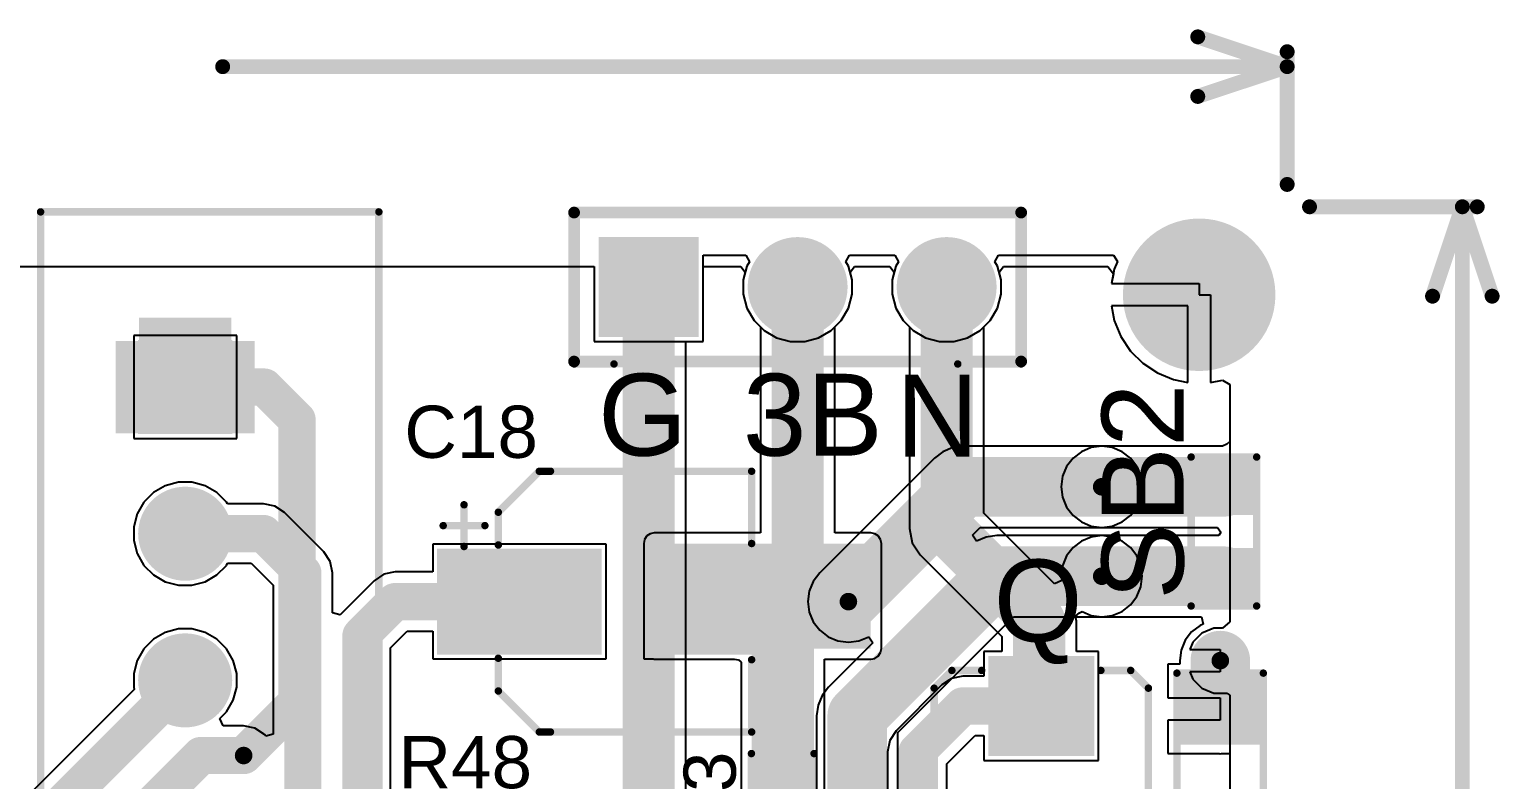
# Model space of a CAD drawing. Header units: millimetres. Extents: x -0.28 to 2.08, y -0.28 to 2.74.
# Drawn here: x 1.065 to 2.052, y 2.236 to 2.74 of the extents above; entities that cross this region are included whole.
import ezdxf

# ---------------------------------------------------------------- set-up
doc = ezdxf.new("R2010")
doc.units = ezdxf.units.MM
doc.header["$MEASUREMENT"] = 0
for name, color, linetype in [('BottomLayer', 5, 'Continuous'), ('BottomSolder', 6, 'Continuous'), ('Mechanical1', 6, 'Continuous'), ('MultiLayer', 9, 'Continuous'), ('PadHoleLayer', 156, 'Continuous'), ('TopLayer', 1, 'Continuous'), ('TopOverlay', 2, 'Continuous'), ('TopPaste', 8, 'Continuous'), ('TopSolder', 216, 'Continuous'), ('ViaHoleLayer', 16, 'Continuous')]:
    doc.layers.add(name, color=color, linetype=linetype)
doc.styles.add('Arial', font='', dxfattribs={"height": 0.2})
doc.styles.get('Arial').set_extended_font_data('Arial')

# ---------------------------------------------------------------- blocks, each defined once
blk = doc.blocks.new('3296W__2')
at = {"layer": 'BottomLayer'}
blk.add_hatch(color=5, dxfattribs=at).paths.add_polyline_path([(-0.12598, 0.02756), (-0.07087, 0.02756), (-0.07087, -0.02756), (-0.12598, -0.02756)])
h = blk.add_hatch(color=5, dxfattribs=at)
edge = h.paths.add_edge_path()
edge.add_arc((0, 0), 0.02756, 0, 360)
h = blk.add_hatch(color=5, dxfattribs=at)
edge = h.paths.add_edge_path()
edge.add_arc((0.09843, 0), 0.02756, 0, 360)
at = {"layer": 'BottomSolder'}
blk.add_hatch(color=6, dxfattribs=at).paths.add_polyline_path([(-0.12998, 0.03156), (-0.06687, 0.03156), (-0.06687, -0.03156), (-0.12998, -0.03156)])
h = blk.add_hatch(color=6, dxfattribs=at)
edge = h.paths.add_edge_path()
edge.add_arc((0, 0), 0.03156, 0, 360)
h = blk.add_hatch(color=6, dxfattribs=at)
edge = h.paths.add_edge_path()
edge.add_arc((0.09843, 0), 0.03156, 0, 360)
at = {"layer": 'MultiLayer'}
blk.add_hatch(color=9, dxfattribs=at).paths.add_polyline_path([(-0.12598, 0.02756), (-0.07087, 0.02756), (-0.07087, -0.02756), (-0.12598, -0.02756)])
h = blk.add_hatch(color=9, dxfattribs=at)
edge = h.paths.add_edge_path()
edge.add_arc((0, 0), 0.02756, 0, 360)
h = blk.add_hatch(color=9, dxfattribs=at)
edge = h.paths.add_edge_path()
edge.add_arc((0.09843, 0), 0.02756, 0, 360)
at = {"layer": 'PadHoleLayer'}
h = blk.add_hatch(color=156, dxfattribs=at)
edge = h.paths.add_edge_path()
edge.add_arc((-0.09843, 0), 0.01575, 0, 360)
h = blk.add_hatch(color=156, dxfattribs=at)
edge = h.paths.add_edge_path()
edge.add_arc((0, 0), 0.01575, 0, 360)
h = blk.add_hatch(color=156, dxfattribs=at)
edge = h.paths.add_edge_path()
edge.add_arc((0.09843, 0), 0.01575, 0, 360)
at = {"layer": 'TopLayer'}
blk.add_hatch(color=1, dxfattribs=at).paths.add_polyline_path([(-0.12598, 0.02756), (-0.07087, 0.02756), (-0.07087, -0.02756), (-0.12598, -0.02756)])
h = blk.add_hatch(color=1, dxfattribs=at)
edge = h.paths.add_edge_path()
edge.add_arc((0, 0), 0.02756, 0, 360)
h = blk.add_hatch(color=1, dxfattribs=at)
edge = h.paths.add_edge_path()
edge.add_arc((0.09843, 0), 0.02756, 0, 360)
at = {"layer": 'TopOverlay'}
for points in [[(-0.12943, 0.04658), (-0.12943, 0.03158), (-0.06743, 0.03158), (-0.06743, 0.04658)], [(-0.145, -0.031), (-0.13, -0.031), (-0.13, 0.031), (-0.145, 0.031)], [(-0.06743, -0.04657), (-0.06743, -0.03157), (-0.12943, -0.03157), (-0.12943, -0.04657)]]:
    blk.add_hatch(color=2, dxfattribs=at).paths.add_polyline_path(points)
at = {"layer": 'TopSolder'}
blk.add_hatch(color=216, dxfattribs=at).paths.add_polyline_path([(-0.12998, 0.03156), (-0.06687, 0.03156), (-0.06687, -0.03156), (-0.12998, -0.03156)])
h = blk.add_hatch(color=216, dxfattribs=at)
edge = h.paths.add_edge_path()
edge.add_arc((0, 0), 0.03156, 0, 360)
h = blk.add_hatch(color=216, dxfattribs=at)
edge = h.paths.add_edge_path()
edge.add_arc((0.09843, 0), 0.03156, 0, 360)
at = {"layer": 'TopOverlay', "const_width": 0.005}
for points in [[(-0.216, -0.097), (-0.216, 0.13)], [(0.189, 0.13), (-0.216, 0.13)], [(0.189, -0.097), (0.189, 0.13)], [(0.189, -0.097), (-0.216, -0.097)]]:
    blk.add_lwpolyline(points, dxfattribs=at)
at = {"layer": 'TopOverlay', "const_width": 0.0025}
for points in [[(-0.21725, 0.13, 1), (-0.21475, 0.13, 1)], [(-0.21725, 0.13, 1), (-0.21475, 0.13, 1)], [(0.18775, 0.13, 1), (0.19025, 0.13, 1)], [(0.18775, 0.13, 1), (0.19025, 0.13, 1)], [(-0.21725, -0.097, 1), (-0.21475, -0.097, 1)], [(-0.21725, -0.097, 1), (-0.21475, -0.097, 1)], [(0.18775, -0.097, 1), (0.19025, -0.097, 1)], [(0.18775, -0.097, 1), (0.19025, -0.097, 1)]]:
    blk.add_lwpolyline(points, format="xyb", close=True, dxfattribs=at)
blk = doc.blocks.new('S______B______17')
at = {"layer": 'TopLayer'}
for points in [[(-0.045, -0.0175), (-0.045, 0.0175), (-0.015, 0.0175), (-0.015, -0.0175)], [(0.015, -0.0175), (0.015, 0.0175), (0.045, 0.0175), (0.045, -0.0175)]]:
    blk.add_hatch(color=1, dxfattribs=at).paths.add_polyline_path(points)
at = {"layer": 'TopPaste'}
for points in [[(-0.045, -0.0175), (-0.045, 0.0175), (-0.015, 0.0175), (-0.015, -0.0175)], [(0.015, -0.0175), (0.015, 0.0175), (0.045, 0.0175), (0.045, -0.0175)]]:
    blk.add_hatch(color=8, dxfattribs=at).paths.add_polyline_path(points)
at = {"layer": 'TopSolder'}
for points in [[(-0.049, -0.0215), (-0.049, 0.0215), (-0.011, 0.0215), (-0.011, -0.0215)], [(0.011, -0.0215), (0.011, 0.0215), (0.049, 0.0215), (0.049, -0.0215)]]:
    blk.add_hatch(color=216, dxfattribs=at).paths.add_polyline_path(points)
at = {"layer": 'TopOverlay', "const_width": 0.005}
for points in [[(-0.05, -0.022), (-0.05, 0.022)], [(0.05, 0.022), (-0.05, 0.022)], [(0.05, -0.022), (0.05, 0.022)], [(0.05, -0.022), (-0.05, -0.022)]]:
    blk.add_lwpolyline(points, dxfattribs=at)
at = {"layer": 'TopOverlay', "const_width": 0.0025}
for points in [[(-0.05125, 0.022, 1), (-0.04875, 0.022, 1)], [(-0.05125, 0.022, 1), (-0.04875, 0.022, 1)], [(0.04875, 0.022, 1), (0.05125, 0.022, 1)], [(0.04875, 0.022, 1), (0.05125, 0.022, 1)], [(-0.05125, -0.022, 1), (-0.04875, -0.022, 1)], [(-0.05125, -0.022, 1), (-0.04875, -0.022, 1)], [(0.04875, -0.022, 1), (0.05125, -0.022, 1)], [(0.04875, -0.022, 1), (0.05125, -0.022, 1)]]:
    blk.add_lwpolyline(points, format="xyb", close=True, dxfattribs=at)
blk = doc.blocks.new('TC33X_2_104E__24')
at = {"layer": 'TopLayer'}
for points in [[(0.00787, 0.12992), (0.07087, 0.12992), (0.07087, 0.07087), (0.00787, 0.07087)], [(-0.02362, 0.02362), (0.02362, 0.02362), (0.02362, -0.02362), (-0.02362, -0.02362)], [(0.05512, 0.02362), (0.10236, 0.02362), (0.10236, -0.02362), (0.05512, -0.02362)]]:
    blk.add_hatch(color=1, dxfattribs=at).paths.add_polyline_path(points)
at = {"layer": 'TopPaste'}
for points in [[(0.00787, 0.12992), (0.07087, 0.12992), (0.07087, 0.07087), (0.00787, 0.07087)], [(-0.02362, 0.02362), (0.02362, 0.02362), (0.02362, -0.02362), (-0.02362, -0.02362)], [(0.05512, 0.02362), (0.10236, 0.02362), (0.10236, -0.02362), (0.05512, -0.02362)]]:
    blk.add_hatch(color=8, dxfattribs=at).paths.add_polyline_path(points)
at = {"layer": 'TopSolder'}
for points in [[(0.00387, 0.13392), (0.07487, 0.13392), (0.07487, 0.06687), (0.00387, 0.06687)], [(-0.02762, 0.02762), (0.02762, 0.02762), (0.02762, -0.02762), (-0.02762, -0.02762)], [(0.05112, 0.02762), (0.10636, 0.02762), (0.10636, -0.02762), (0.05112, -0.02762)]]:
    blk.add_hatch(color=216, dxfattribs=at).paths.add_polyline_path(points)
at = {"layer": 'TopOverlay', "const_width": 0.005}
for points in [[(-0.03252, 0.11231), (-0.02063, 0.1242)], [(-0.02063, 0.1242), (-0.00063, 0.1242)], [(0.07937, 0.1242), (0.09937, 0.1242)], [(0.09937, 0.1242), (0.11126, 0.11231)], [(-0.03252, -0.02776), (-0.03252, 0.11231)], [(0.11126, -0.02776), (0.11126, 0.11231)], [(-0.043, 0), (-0.038, -0.005)], [(-0.043, -0.01), (-0.043, 0)], [(-0.043, -0.01), (-0.038, -0.005)], [(-0.03252, -0.02776), (0.11126, -0.02776)]]:
    blk.add_lwpolyline(points, dxfattribs=at)
at = {"layer": 'TopOverlay', "const_width": 0.0025}
for points in [[(-0.02188, 0.1242, 1), (-0.01938, 0.1242, 1)], [(-0.02188, 0.1242, 1), (-0.01938, 0.1242, 1)], [(-0.00188, 0.1242, 1), (0.00062, 0.1242, 1)], [(0.07812, 0.1242, 1), (0.08062, 0.1242, 1)], [(0.09812, 0.1242, 1), (0.10062, 0.1242, 1)], [(0.09812, 0.1242, 1), (0.10062, 0.1242, 1)], [(-0.03377, 0.11231, 1), (-0.03127, 0.11231, 1)], [(-0.03377, 0.11231, 1), (-0.03127, 0.11231, 1)], [(0.11001, 0.11231, 1), (0.11251, 0.11231, 1)], [(0.11001, 0.11231, 1), (0.11251, 0.11231, 1)], [(-0.04425, 0, 1), (-0.04175, 0, 1)], [(-0.04425, 0, 1), (-0.04175, 0, 1)], [(-0.04425, -0.01, 1), (-0.04175, -0.01, 1)], [(-0.04425, -0.01, 1), (-0.04175, -0.01, 1)], [(-0.03925, -0.005, 1), (-0.03675, -0.005, 1)], [(-0.03925, -0.005, 1), (-0.03675, -0.005, 1)], [(-0.03377, -0.02776, 1), (-0.03127, -0.02776, 1)], [(-0.03377, -0.02776, 1), (-0.03127, -0.02776, 1)], [(0.11001, -0.02776, 1), (0.11251, -0.02776, 1)], [(0.11001, -0.02776, 1), (0.11251, -0.02776, 1)]]:
    blk.add_lwpolyline(points, format="xyb", close=True, dxfattribs=at)
blk = doc.blocks.new('RES_0805_37')
at = {"layer": 'TopLayer'}
for points in [[(-0.06, 0.025), (-0.02, 0.025), (-0.02, -0.025), (-0.06, -0.025)], [(0.02, 0.025), (0.06, 0.025), (0.06, -0.025), (0.02, -0.025)]]:
    blk.add_hatch(color=1, dxfattribs=at).paths.add_polyline_path(points)
at = {"layer": 'TopPaste'}
for points in [[(-0.06, 0.025), (-0.02, 0.025), (-0.02, -0.025), (-0.06, -0.025)], [(0.02, 0.025), (0.06, 0.025), (0.06, -0.025), (0.02, -0.025)]]:
    blk.add_hatch(color=8, dxfattribs=at).paths.add_polyline_path(points)
at = {"layer": 'TopSolder'}
for points in [[(-0.064, 0.029), (-0.016, 0.029), (-0.016, -0.029), (-0.064, -0.029)], [(0.016, 0.029), (0.064, 0.029), (0.064, -0.029), (0.016, -0.029)]]:
    blk.add_hatch(color=216, dxfattribs=at).paths.add_polyline_path(points)
at = {"layer": 'TopOverlay', "const_width": 0.005}
for points in [[(-0.064, 0.029), (-0.064, -0.029)], [(-0.064, 0.029), (0.064, 0.029)], [(0.064, 0.029), (0.064, -0.029)], [(-0.064, -0.029), (0.064, -0.029)]]:
    blk.add_lwpolyline(points, dxfattribs=at)
at = {"layer": 'TopOverlay', "const_width": 0.0025}
for points in [[(-0.06525, 0.029, 1), (-0.06275, 0.029, 1)], [(-0.06525, 0.029, 1), (-0.06275, 0.029, 1)], [(0.06275, 0.029, 1), (0.06525, 0.029, 1)], [(0.06275, 0.029, 1), (0.06525, 0.029, 1)], [(-0.06525, -0.029, 1), (-0.06275, -0.029, 1)], [(-0.06525, -0.029, 1), (-0.06275, -0.029, 1)], [(0.06275, -0.029, 1), (0.06525, -0.029, 1)], [(0.06275, -0.029, 1), (0.06525, -0.029, 1)]]:
    blk.add_lwpolyline(points, format="xyb", close=True, dxfattribs=at)
blk = doc.blocks.new('R___0603_76')
at = {"layer": 'TopLayer'}
for points in [[(-0.015, 0.0175), (-0.015, -0.0175), (-0.045, -0.0175), (-0.045, 0.0175)], [(0.045, 0.0175), (0.045, -0.0175), (0.015, -0.0175), (0.015, 0.0175)]]:
    blk.add_hatch(color=1, dxfattribs=at).paths.add_polyline_path(points)
at = {"layer": 'TopPaste'}
for points in [[(-0.015, 0.0175), (-0.015, -0.0175), (-0.045, -0.0175), (-0.045, 0.0175)], [(0.045, 0.0175), (0.045, -0.0175), (0.015, -0.0175), (0.015, 0.0175)]]:
    blk.add_hatch(color=8, dxfattribs=at).paths.add_polyline_path(points)
at = {"layer": 'TopSolder'}
for points in [[(-0.011, 0.0215), (-0.011, -0.0215), (-0.049, -0.0215), (-0.049, 0.0215)], [(0.049, 0.0215), (0.049, -0.0215), (0.011, -0.0215), (0.011, 0.0215)]]:
    blk.add_hatch(color=216, dxfattribs=at).paths.add_polyline_path(points)
at = {"layer": 'TopOverlay', "const_width": 0.005}
for points in [[(0.048, 0.021), (-0.048, 0.021)], [(-0.048, -0.021), (-0.048, 0.021)], [(0.048, -0.021), (0.048, 0.021)], [(0.048, -0.021), (-0.048, -0.021)]]:
    blk.add_lwpolyline(points, dxfattribs=at)
at = {"layer": 'TopOverlay', "const_width": 0.0025}
for points in [[(-0.04925, 0.021, 1), (-0.04675, 0.021, 1)], [(-0.04925, 0.021, 1), (-0.04675, 0.021, 1)], [(0.04675, 0.021, 1), (0.04925, 0.021, 1)], [(0.04675, 0.021, 1), (0.04925, 0.021, 1)], [(-0.04925, -0.021, 1), (-0.04675, -0.021, 1)], [(-0.04925, -0.021, 1), (-0.04675, -0.021, 1)], [(0.04675, -0.021, 1), (0.04925, -0.021, 1)], [(0.04675, -0.021, 1), (0.04925, -0.021, 1)]]:
    blk.add_lwpolyline(points, format="xyb", close=True, dxfattribs=at)
blk = doc.blocks.new('HDR1X3__88')
at = {"layer": 'BottomLayer'}
blk.add_hatch(color=5, dxfattribs=at).paths.add_polyline_path([(-0.02953, 0.02953), (0.02953, 0.02953), (0.02953, -0.02953), (-0.02953, -0.02953)])
h = blk.add_hatch(color=5, dxfattribs=at)
edge = h.paths.add_edge_path()
edge.add_arc((0.1, 0), 0.02953, 0, 360)
h = blk.add_hatch(color=5, dxfattribs=at)
edge = h.paths.add_edge_path()
edge.add_arc((0.2, 0), 0.02953, 0, 360)
at = {"layer": 'BottomSolder'}
blk.add_hatch(color=6, dxfattribs=at).paths.add_polyline_path([(-0.03353, 0.03353), (0.03353, 0.03353), (0.03353, -0.03353), (-0.03353, -0.03353)])
h = blk.add_hatch(color=6, dxfattribs=at)
edge = h.paths.add_edge_path()
edge.add_arc((0.1, 0), 0.03353, 0, 360)
h = blk.add_hatch(color=6, dxfattribs=at)
edge = h.paths.add_edge_path()
edge.add_arc((0.2, 0), 0.03353, 0, 360)
at = {"layer": 'MultiLayer'}
blk.add_hatch(color=9, dxfattribs=at).paths.add_polyline_path([(-0.02953, 0.02953), (0.02953, 0.02953), (0.02953, -0.02953), (-0.02953, -0.02953)])
h = blk.add_hatch(color=9, dxfattribs=at)
edge = h.paths.add_edge_path()
edge.add_arc((0.1, 0), 0.02953, 0, 360)
h = blk.add_hatch(color=9, dxfattribs=at)
edge = h.paths.add_edge_path()
edge.add_arc((0.2, 0), 0.02953, 0, 360)
at = {"layer": 'PadHoleLayer'}
h = blk.add_hatch(color=156, dxfattribs=at)
edge = h.paths.add_edge_path()
edge.add_arc((0, 0), 0.01772, 0, 360)
h = blk.add_hatch(color=156, dxfattribs=at)
edge = h.paths.add_edge_path()
edge.add_arc((0.1, 0), 0.01772, 0, 360)
h = blk.add_hatch(color=156, dxfattribs=at)
edge = h.paths.add_edge_path()
edge.add_arc((0.2, 0), 0.01772, 0, 360)
at = {"layer": 'TopLayer'}
blk.add_hatch(color=1, dxfattribs=at).paths.add_polyline_path([(-0.02953, 0.02953), (0.02953, 0.02953), (0.02953, -0.02953), (-0.02953, -0.02953)])
h = blk.add_hatch(color=1, dxfattribs=at)
edge = h.paths.add_edge_path()
edge.add_arc((0.1, 0), 0.02953, 0, 360)
h = blk.add_hatch(color=1, dxfattribs=at)
edge = h.paths.add_edge_path()
edge.add_arc((0.2, 0), 0.02953, 0, 360)
at = {"layer": 'TopSolder'}
blk.add_hatch(color=216, dxfattribs=at).paths.add_polyline_path([(-0.03353, 0.03353), (0.03353, 0.03353), (0.03353, -0.03353), (-0.03353, -0.03353)])
h = blk.add_hatch(color=216, dxfattribs=at)
edge = h.paths.add_edge_path()
edge.add_arc((0.1, 0), 0.03353, 0, 360)
h = blk.add_hatch(color=216, dxfattribs=at)
edge = h.paths.add_edge_path()
edge.add_arc((0.2, 0), 0.03353, 0, 360)
at = {"layer": 'TopOverlay', "const_width": 0.00787}
for points in [[(-0.05, 0.05), (0.25, 0.05)], [(-0.05, -0.05), (-0.05, 0.05)], [(0.25, -0.05), (0.25, 0.05)], [(-0.05, -0.05), (0.25, -0.05)]]:
    blk.add_lwpolyline(points, dxfattribs=at)
at = {"layer": 'TopOverlay', "const_width": 0.00394}
for points in [[(-0.05197, 0.05, 1), (-0.04803, 0.05, 1)], [(-0.05197, 0.05, 1), (-0.04803, 0.05, 1)], [(0.24803, 0.05, 1), (0.25197, 0.05, 1)], [(0.24803, 0.05, 1), (0.25197, 0.05, 1)], [(-0.05197, -0.05, 1), (-0.04803, -0.05, 1)], [(-0.05197, -0.05, 1), (-0.04803, -0.05, 1)], [(0.24803, -0.05, 1), (0.25197, -0.05, 1)], [(0.24803, -0.05, 1), (0.25197, -0.05, 1)]]:
    blk.add_lwpolyline(points, format="xyb", close=True, dxfattribs=at)
blk = doc.blocks.new('RVT1E100M0405__94')
at = {"layer": 'TopLayer'}
for points in [[(-0.12205, 0.0315), (-0.01969, 0.0315), (-0.01969, -0.0315), (-0.12205, -0.0315)], [(0.01969, 0.0315), (0.12205, 0.0315), (0.12205, -0.0315), (0.01969, -0.0315)]]:
    blk.add_hatch(color=1, dxfattribs=at).paths.add_polyline_path(points)
at = {"layer": 'TopPaste'}
for points in [[(-0.12205, 0.0315), (-0.01969, 0.0315), (-0.01969, -0.0315), (-0.12205, -0.0315)], [(0.01969, 0.0315), (0.12205, 0.0315), (0.12205, -0.0315), (0.01969, -0.0315)]]:
    blk.add_hatch(color=8, dxfattribs=at).paths.add_polyline_path(points)
at = {"layer": 'TopSolder'}
for points in [[(-0.12605, 0.0355), (-0.01569, 0.0355), (-0.01569, -0.0355), (-0.12605, -0.0355)], [(0.01569, 0.0355), (0.12605, 0.0355), (0.12605, -0.0355), (0.01569, -0.0355)]]:
    blk.add_hatch(color=216, dxfattribs=at).paths.add_polyline_path(points)
at = {"layer": 'TopOverlay', "const_width": 0.005}
for points in [[(-0.085, 0.06), (-0.0575, 0.0875)], [(-0.0575, 0.0875), (-0.05, 0.0875)], [(-0.05, 0.0875), (0.085, 0.0875)], [(0.085, 0.039), (0.085, 0.0875)], [(-0.108, 0.037), (-0.108, 0.065)], [(-0.085, 0.06), (-0.085, 0.038)], [(-0.122, 0.051), (-0.094, 0.051)], [(-0.085, -0.06), (-0.085, -0.038)], [(0.085, -0.0875), (0.085, -0.039)], [(-0.085, -0.06), (-0.0575, -0.0875)], [(-0.0575, -0.0875), (-0.05, -0.0875)], [(-0.05, -0.0875), (0.085, -0.0875)]]:
    blk.add_lwpolyline(points, dxfattribs=at)
at = {"layer": 'TopOverlay', "const_width": 0.0025}
for points in [[(-0.05875, 0.0875, 1), (-0.05625, 0.0875, 1)], [(-0.05875, 0.0875, 1), (-0.05625, 0.0875, 1)], [(-0.05125, 0.0875, 1), (-0.04875, 0.0875, 1)], [(-0.05125, 0.0875, 1), (-0.04875, 0.0875, 1)], [(0.08375, 0.0875, 1), (0.08625, 0.0875, 1)], [(0.08375, 0.0875, 1), (0.08625, 0.0875, 1)], [(-0.10925, 0.065, 1), (-0.10675, 0.065, 1)], [(-0.08625, 0.06, 1), (-0.08375, 0.06, 1)], [(-0.08625, 0.06, 1), (-0.08375, 0.06, 1)], [(-0.12325, 0.051, 1), (-0.12075, 0.051, 1)], [(-0.09525, 0.051, 1), (-0.09275, 0.051, 1)], [(-0.10925, 0.037, 1), (-0.10675, 0.037, 1)], [(-0.08625, 0.038, 1), (-0.08375, 0.038, 1)], [(0.08375, 0.039, 1), (0.08625, 0.039, 1)], [(-0.08625, -0.038, 1), (-0.08375, -0.038, 1)], [(0.08375, -0.039, 1), (0.08625, -0.039, 1)], [(-0.08625, -0.06, 1), (-0.08375, -0.06, 1)], [(-0.08625, -0.06, 1), (-0.08375, -0.06, 1)], [(-0.05875, -0.0875, 1), (-0.05625, -0.0875, 1)], [(-0.05875, -0.0875, 1), (-0.05625, -0.0875, 1)], [(-0.05125, -0.0875, 1), (-0.04875, -0.0875, 1)], [(-0.05125, -0.0875, 1), (-0.04875, -0.0875, 1)], [(0.08375, -0.0875, 1), (0.08625, -0.0875, 1)], [(0.08375, -0.0875, 1), (0.08625, -0.0875, 1)]]:
    blk.add_lwpolyline(points, format="xyb", close=True, dxfattribs=at)

msp = doc.modelspace()

# ---------------------------------------------------------------- hatches: boundary and pattern name
at = {"layer": 'BottomLayer'}
h = msp.add_hatch(color=5, dxfattribs=at)
edge = h.paths.add_edge_path()
edge.add_arc((1.85039, 2.56189), 0.04921, 0, 360)
h = msp.add_hatch(color=5, dxfattribs=at)
edge = h.paths.add_edge_path()
edge.add_arc((1.785, 2.433), 0.01181, 0, 360)
h = msp.add_hatch(color=5, dxfattribs=at)
edge = h.paths.add_edge_path()
edge.add_arc((1.785, 2.373), 0.01181, 0, 360)
h = msp.add_hatch(color=5, dxfattribs=at)
edge = h.paths.add_edge_path()
edge.add_arc((1.615, 2.35594), 0.01181, 0, 360)
h = msp.add_hatch(color=5, dxfattribs=at)
edge = h.paths.add_edge_path()
edge.add_arc((1.86459, 2.31635), 0.01181, 0, 360)
h = msp.add_hatch(color=5, dxfattribs=at)
edge = h.paths.add_edge_path()
edge.add_arc((1.20917, 2.25265), 0.01181, 0, 360)
at = {"layer": 'BottomSolder'}
h = msp.add_hatch(color=6, dxfattribs=at)
edge = h.paths.add_edge_path()
edge.add_arc((1.85039, 2.56189), 0.05118, 0, 360)
at = {"layer": 'MultiLayer'}
h = msp.add_hatch(color=9, dxfattribs=at)
edge = h.paths.add_edge_path()
edge.add_arc((1.85039, 2.56189), 0.04921, 0, 360)
at = {"layer": 'PadHoleLayer'}
h = msp.add_hatch(color=156, dxfattribs=at)
edge = h.paths.add_edge_path()
edge.add_arc((1.85039, 2.56189), 0.03937, 0, 360)
at = {"layer": 'TopLayer'}
h = msp.add_hatch(color=1, dxfattribs=at)
edge = h.paths.add_edge_path()
edge.add_arc((1.85039, 2.56189), 0.04921, 0, 360)
h = msp.add_hatch(color=1, dxfattribs=at)
edge = h.paths.add_edge_path()
edge.add_arc((1.785, 2.433), 0.01181, 0, 360)
for points in [[(1.48476, 2.32445), (1.63, 2.32445), (1.63, 2.39494), (1.48476, 2.39494)], [(1.55008, 2.22095), (1.59195, 2.22095), (1.59195, 2.38744), (1.55008, 2.38744)]]:
    msp.add_hatch(color=1, dxfattribs=at).paths.add_polyline_path(points)
h = msp.add_hatch(color=1, dxfattribs=at)
edge = h.paths.add_edge_path()
edge.add_arc((1.785, 2.373), 0.01181, 0, 360)
h = msp.add_hatch(color=1, dxfattribs=at)
edge = h.paths.add_edge_path()
edge.add_arc((1.615, 2.35594), 0.01181, 0, 360)
h = msp.add_hatch(color=1, dxfattribs=at)
edge = h.paths.add_edge_path()
edge.add_arc((1.86459, 2.31635), 0.01181, 0, 360)
h = msp.add_hatch(color=1, dxfattribs=at)
edge = h.paths.add_edge_path()
edge.add_arc((1.20917, 2.25265), 0.01181, 0, 360)
at = {"layer": 'TopSolder'}
h = msp.add_hatch(color=216, dxfattribs=at)
edge = h.paths.add_edge_path()
edge.add_arc((1.85039, 2.56189), 0.05118, 0, 360)
at = {"layer": 'ViaHoleLayer'}
h = msp.add_hatch(color=16, dxfattribs=at)
edge = h.paths.add_edge_path()
edge.add_arc((1.785, 2.433), 0.00591, 0, 360)
h = msp.add_hatch(color=16, dxfattribs=at)
edge = h.paths.add_edge_path()
edge.add_arc((1.785, 2.373), 0.00591, 0, 360)
h = msp.add_hatch(color=16, dxfattribs=at)
edge = h.paths.add_edge_path()
edge.add_arc((1.615, 2.35594), 0.00591, 0, 360)
h = msp.add_hatch(color=16, dxfattribs=at)
edge = h.paths.add_edge_path()
edge.add_arc((1.86459, 2.31635), 0.00591, 0, 360)
h = msp.add_hatch(color=16, dxfattribs=at)
edge = h.paths.add_edge_path()
edge.add_arc((1.20917, 2.25265), 0.00591, 0, 360)

# ---------------------------------------------------------------- linework, layer by layer
at = {"layer": 'BottomLayer'}
for p, q in [((1.51747, 2.53056), (1.51747, 2.58844)), ((1.51747, 2.58844), (1.5461, 2.58844)), ((1.5461, 2.58844), (1.5486, 2.58411)), ((1.61329, 2.58411), (1.61579, 2.58844)), ((1.61579, 2.58844), (1.6461, 2.58844)), ((1.6461, 2.58844), (1.6486, 2.58411)), ((1.71329, 2.58411), (1.71579, 2.58844)), ((1.71579, 2.58844), (1.7928, 2.58844)), ((1.7928, 2.58844), (1.79558, 2.58429)), ((1.54691, 2.58118), (1.54442, 2.57189)), ((1.5486, 2.58411), (1.54691, 2.58118)), ((1.61498, 2.58118), (1.61329, 2.58411)), ((1.61747, 2.57189), (1.61498, 2.58118)), ((1.64691, 2.58118), (1.64442, 2.57189)), ((1.6486, 2.58411), (1.64691, 2.58118)), ((1.71498, 2.58118), (1.71329, 2.58411)), ((1.71747, 2.57189), (1.71498, 2.58118)), ((1.79346, 2.57916), (1.79151, 2.56939)), ((1.79558, 2.58429), (1.79346, 2.57916)), ((1.54442, 2.57189), (1.54442, 2.56227)), ((1.61747, 2.56227), (1.61747, 2.57189)), ((1.64442, 2.57189), (1.64442, 2.56227)), ((1.71747, 2.56227), (1.71747, 2.57189)), ((1.79151, 2.56939), (1.85039, 2.56939)), ((1.85039, 2.56939), (1.85039, 2.56189)), ((1.54442, 2.56227), (1.54691, 2.55298)), ((1.61498, 2.55298), (1.61747, 2.56227)), ((1.64442, 2.56227), (1.64691, 2.55298)), ((1.71498, 2.55298), (1.71747, 2.56227)), ((1.85039, 2.56189), (1.85789, 2.56189)), ((1.85789, 2.56189), (1.85789, 2.50301)), ((1.54691, 2.55298), (1.55172, 2.54465)), ((1.61017, 2.54465), (1.61498, 2.55298)), ((1.64691, 2.55298), (1.65172, 2.54465)), ((1.71017, 2.54465), (1.71498, 2.55298)), ((1.84289, 2.55439), (1.79151, 2.55439)), ((1.79151, 2.55439), (1.79346, 2.54462)), ((1.84289, 2.50301), (1.84289, 2.55439)), ((1.55172, 2.54465), (1.55852, 2.53785)), ((1.55852, 2.53785), (1.56685, 2.53304)), ((1.59504, 2.53304), (1.60337, 2.53785)), ((1.60337, 2.53785), (1.61017, 2.54465)), ((1.65172, 2.54465), (1.65852, 2.53785)), ((1.65852, 2.53785), (1.66685, 2.53304)), ((1.69504, 2.53304), (1.70337, 2.53785)), ((1.70337, 2.53785), (1.71017, 2.54465)), ((1.79346, 2.54462), (1.79792, 2.53384)), ((1.50592, 2.11343), (1.50592, 2.53056)), ((1.50592, 2.53056), (1.51747, 2.53056)), ((1.56685, 2.53304), (1.57614, 2.53056)), ((1.57614, 2.53056), (1.58575, 2.53056)), ((1.58575, 2.53056), (1.59504, 2.53304)), ((1.66685, 2.53304), (1.67614, 2.53056)), ((1.67614, 2.53056), (1.68575, 2.53056)), ((1.68575, 2.53056), (1.69504, 2.53304)), ((1.79792, 2.53384), (1.8044, 2.52414)), ((1.8044, 2.52414), (1.81265, 2.5159)), ((1.81265, 2.5159), (1.82235, 2.50942)), ((1.82235, 2.50942), (1.83312, 2.50495)), ((1.83312, 2.50495), (1.84289, 2.50301)), ((1.85789, 2.50301), (1.866, 2.50462)), ((1.866, 2.50462), (1.871, 2.50162)), ((1.871, 2.50162), (1.871, 2.34231)), ((1.68501, 2.45931), (1.67844, 2.45658)), ((1.69206, 2.46023), (1.68501, 2.45931)), ((1.785, 2.46023), (1.69206, 2.46023)), ((1.79205, 2.45931), (1.785, 2.46023)), ((1.79862, 2.45658), (1.79205, 2.45931)), ((1.6728, 2.45226), (1.59574, 2.3752)), ((1.67844, 2.45658), (1.6728, 2.45226)), ((1.80426, 2.45226), (1.79862, 2.45658)), ((1.80858, 2.44662), (1.80426, 2.45226)), ((1.81131, 2.44005), (1.80858, 2.44662)), ((1.81223, 2.433), (1.81131, 2.44005)), ((1.81131, 2.42595), (1.81223, 2.433)), ((1.80426, 2.41374), (1.80858, 2.41938)), ((1.80858, 2.41938), (1.81131, 2.42595)), ((1.79205, 2.40669), (1.79862, 2.40942)), ((1.79862, 2.40942), (1.80426, 2.41374)), ((1.69818, 2.40061), (1.70334, 2.40577)), ((1.701, 2.39658), (1.69818, 2.40061)), ((1.70757, 2.39931), (1.701, 2.39658)), ((1.70334, 2.40577), (1.785, 2.40577)), ((1.71462, 2.40023), (1.70757, 2.39931)), ((1.785, 2.40023), (1.71462, 2.40023)), ((1.785, 2.40577), (1.79205, 2.40669)), ((1.79205, 2.39931), (1.785, 2.40023)), ((1.79862, 2.39658), (1.79205, 2.39931)), ((1.80426, 2.39226), (1.79862, 2.39658)), ((1.80858, 2.38662), (1.80426, 2.39226)), ((1.81131, 2.38005), (1.80858, 2.38662)), ((1.81223, 2.373), (1.81131, 2.38005)), ((1.59142, 2.36956), (1.58869, 2.36299)), ((1.59574, 2.3752), (1.59142, 2.36956)), ((1.81131, 2.36595), (1.81223, 2.373)), ((1.58869, 2.36299), (1.58777, 2.35594)), ((1.80426, 2.35374), (1.80858, 2.35938)), ((1.80858, 2.35938), (1.81131, 2.36595)), ((1.58777, 2.35594), (1.58869, 2.3489)), ((1.58869, 2.3489), (1.59142, 2.34233)), ((1.79205, 2.34669), (1.79862, 2.34942)), ((1.79862, 2.34942), (1.80426, 2.35374)), ((1.59142, 2.34233), (1.59574, 2.33669)), ((1.64818, 2.26805), (1.7259, 2.34577)), ((1.7259, 2.34577), (1.785, 2.34577)), ((1.785, 2.34577), (1.79205, 2.34669)), ((1.871, 2.34231), (1.866, 2.33816)), ((1.59574, 2.33669), (1.60138, 2.33236)), ((1.60138, 2.33236), (1.60795, 2.32964)), ((1.60795, 2.32964), (1.615, 2.32871)), ((1.615, 2.32871), (1.62205, 2.32964)), ((1.62205, 2.32964), (1.62862, 2.33236)), ((1.62862, 2.33236), (1.63143, 2.32833)), ((1.8461, 2.32871), (1.84409, 2.32385)), ((1.85224, 2.33484), (1.8461, 2.32871)), ((1.86025, 2.33816), (1.85224, 2.33484)), ((1.866, 2.33816), (1.86025, 2.33816)), ((1.63143, 2.32833), (1.60169, 2.29859)), ((1.84409, 2.32385), (1.86459, 2.32385)), ((1.86459, 2.32385), (1.86459, 2.30885)), ((1.86459, 2.30885), (1.84409, 2.30885)), ((1.84409, 2.30885), (1.8461, 2.304)), ((1.8461, 2.304), (1.85224, 2.29786)), ((1.59736, 2.29295), (1.59464, 2.28638)), ((1.60169, 2.29859), (1.59736, 2.29295)), ((1.85224, 2.29786), (1.86025, 2.29454)), ((1.86025, 2.29454), (1.86893, 2.29454)), ((1.86893, 2.29454), (1.871, 2.29316)), ((1.871, 2.29316), (1.871, 2.09275)), ((1.59464, 2.28638), (1.59371, 2.27933)), ((1.59371, 2.27933), (1.59371, 2.16056)), ((1.64818, 2.14695), (1.64818, 2.26805))]:
    msp.add_line(p, q, dxfattribs=at)
for points, const_width in [([(1.48094, 2.10736), (1.48094, 2.56708)], 0.035), ([(1.16994, 2.49994), (1.22309, 2.49994)], 0.025), ([(1.22309, 2.49994), (1.24503, 2.478)], 0.025), ([(1.24503, 2.28851), (1.24503, 2.478)], 0.025), ([(1.615, 2.35594), (1.69206, 2.433)], 0.04), ([(1.69206, 2.433), (1.785, 2.433)], 0.04), ([(1.62094, 2.27933), (1.71462, 2.373)], 0.04), ([(1.71462, 2.373), (1.785, 2.373)], 0.04), ([(1.20917, 2.25265), (1.24503, 2.28851)], 0.025), ([(1.62094, 2.14695), (1.62094, 2.27933)], 0.04)]:
    msp.add_lwpolyline(points, dxfattribs=dict(at, const_width=const_width))
for points, const_width in [([(1.47219, 2.56708, 1), (1.48969, 2.56708, 1)], 0.0175), ([(1.16369, 2.49994, 1), (1.17619, 2.49994, 1)], 0.0125), ([(1.21684, 2.49994, 1), (1.22934, 2.49994, 1)], 0.0125), ([(1.21684, 2.49994, 1), (1.22934, 2.49994, 1)], 0.0125), ([(1.23878, 2.478, 1), (1.25128, 2.478, 1)], 0.0125), ([(1.23878, 2.478, 1), (1.25128, 2.478, 1)], 0.0125), ([(1.68206, 2.433, 1), (1.70206, 2.433, 1)], 0.02), ([(1.68206, 2.433, 1), (1.70206, 2.433, 1)], 0.02), ([(1.775, 2.433, 1), (1.795, 2.433, 1)], 0.02), ([(1.70461, 2.373, 1), (1.72462, 2.373, 1)], 0.02), ([(1.70461, 2.373, 1), (1.72462, 2.373, 1)], 0.02), ([(1.775, 2.373, 1), (1.795, 2.373, 1)], 0.02), ([(1.605, 2.35594, 1), (1.625, 2.35594, 1)], 0.02), ([(1.23878, 2.28851, 1), (1.25128, 2.28851, 1)], 0.0125), ([(1.23878, 2.28851, 1), (1.25128, 2.28851, 1)], 0.0125), ([(1.61094, 2.27933, 1), (1.63094, 2.27933, 1)], 0.02), ([(1.61094, 2.27933, 1), (1.63094, 2.27933, 1)], 0.02), ([(1.20292, 2.25265, 1), (1.21542, 2.25265, 1)], 0.0125)]:
    msp.add_lwpolyline(points, format="xyb", close=True, dxfattribs=dict(at, const_width=const_width))
at = {"layer": 'Mechanical1', "const_width": 0.01}
for points in [[(1.84945, 2.735), (1.90945, 2.715)], [(1.90945, 2.63594), (1.90945, 2.725)], [(1.19511, 2.715), (1.90945, 2.715)], [(1.84945, 2.695), (1.90945, 2.715)], [(1.92445, 2.62094), (2.037, 2.62094)], [(2.007, 2.56094), (2.027, 2.62094)], [(2.027, 2.62094), (2.047, 2.56094)], [(2.027, 1.54512), (2.027, 2.62094)]]:
    msp.add_lwpolyline(points, dxfattribs=at)
at = {"layer": 'Mechanical1', "const_width": 0.005}
for points in [[(1.84695, 2.735, 1), (1.85195, 2.735, 1)], [(1.90695, 2.725, 1), (1.91195, 2.725, 1)], [(1.19261, 2.715, 1), (1.19761, 2.715, 1)], [(1.90695, 2.715, 1), (1.91195, 2.715, 1)], [(1.90695, 2.715, 1), (1.91195, 2.715, 1)], [(1.90695, 2.715, 1), (1.91195, 2.715, 1)], [(1.84695, 2.695, 1), (1.85195, 2.695, 1)], [(1.90695, 2.63594, 1), (1.91195, 2.63594, 1)], [(1.92195, 2.62094, 1), (1.92695, 2.62094, 1)], [(2.0245, 2.62094, 1), (2.0295, 2.62094, 1)], [(2.0245, 2.62094, 1), (2.0295, 2.62094, 1)], [(2.0245, 2.62094, 1), (2.0295, 2.62094, 1)], [(2.0345, 2.62094, 1), (2.0395, 2.62094, 1)], [(2.0045, 2.56094, 1), (2.0095, 2.56094, 1)], [(2.0445, 2.56094, 1), (2.0495, 2.56094, 1)]]:
    msp.add_lwpolyline(points, format="xyb", close=True, dxfattribs=at)
at = {"layer": 'TopLayer'}
for p, q in [((0.47771, 2.58094), (1.44442, 2.58094)), ((1.44442, 2.58094), (1.44442, 2.53056)), ((1.51747, 2.53056), (1.51747, 2.58094)), ((1.51747, 2.58094), (1.54274, 2.58094)), ((1.54274, 2.58094), (1.54578, 2.57698)), ((1.54578, 2.57698), (1.54442, 2.57189)), ((1.61611, 2.57698), (1.61915, 2.58094)), ((1.61747, 2.57189), (1.61611, 2.57698)), ((1.61915, 2.58094), (1.64274, 2.58094)), ((1.64274, 2.58094), (1.64578, 2.57698)), ((1.64578, 2.57698), (1.64442, 2.57189)), ((1.71611, 2.57698), (1.71915, 2.58094)), ((1.71747, 2.57189), (1.71611, 2.57698)), ((1.71915, 2.58094), (1.78909, 2.58094)), ((1.78909, 2.58094), (1.79282, 2.57594)), ((1.79282, 2.57594), (1.79151, 2.56939)), ((1.54442, 2.57189), (1.54442, 2.56227)), ((1.61747, 2.56227), (1.61747, 2.57189)), ((1.64442, 2.57189), (1.64442, 2.56227)), ((1.71747, 2.56227), (1.71747, 2.57189)), ((1.79151, 2.56939), (1.85039, 2.56939)), ((1.85039, 2.56939), (1.85039, 2.56189)), ((1.54442, 2.56227), (1.54691, 2.55298)), ((1.61498, 2.55298), (1.61747, 2.56227)), ((1.64442, 2.56227), (1.64691, 2.55298)), ((1.71498, 2.55298), (1.71747, 2.56227)), ((1.85039, 2.56189), (1.85789, 2.56189)), ((1.85789, 2.56189), (1.85789, 2.50301)), ((1.54691, 2.55298), (1.55172, 2.54465)), ((1.61017, 2.54465), (1.61498, 2.55298)), ((1.64691, 2.55298), (1.65172, 2.54465)), ((1.71017, 2.54465), (1.71498, 2.55298)), ((1.84289, 2.55439), (1.79151, 2.55439)), ((1.79151, 2.55439), (1.79346, 2.54462)), ((1.84289, 2.50301), (1.84289, 2.55439)), ((1.55172, 2.54465), (1.55596, 2.5404)), ((1.55596, 2.5404), (1.55596, 2.40208)), ((1.60592, 2.5404), (1.61017, 2.54465)), ((1.60592, 2.40208), (1.60592, 2.5404)), ((1.65172, 2.54465), (1.65596, 2.5404)), ((1.65596, 2.5404), (1.65596, 2.40501)), ((1.70592, 2.5404), (1.71017, 2.54465)), ((1.70592, 2.41536), (1.70592, 2.5404)), ((1.79346, 2.54462), (1.79792, 2.53384)), ((1.2045, 2.5345), (1.13539, 2.5345)), ((1.13539, 2.5345), (1.13539, 2.46539)), ((1.2045, 2.46539), (1.2045, 2.5345)), ((1.44442, 2.53056), (1.51747, 2.53056)), ((1.79792, 2.53384), (1.8044, 2.52414)), ((1.8044, 2.52414), (1.81265, 2.5159)), ((1.81265, 2.5159), (1.82235, 2.50942)), ((1.82235, 2.50942), (1.83312, 2.50495)), ((1.83312, 2.50495), (1.84289, 2.50301)), ((1.85789, 2.50301), (1.866, 2.50462)), ((1.866, 2.50462), (1.871, 2.50162)), ((1.871, 2.50162), (1.871, 2.4635)), ((1.13539, 2.46539), (1.2045, 2.46539)), ((1.77795, 2.45931), (1.77138, 2.45658)), ((1.785, 2.46023), (1.77795, 2.45931)), ((1.866, 2.46023), (1.785, 2.46023)), ((1.86885, 2.46161), (1.866, 2.46023)), ((1.871, 2.4635), (1.86885, 2.46161)), ((1.76574, 2.45226), (1.76142, 2.44662)), ((1.77138, 2.45658), (1.76574, 2.45226)), ((1.75869, 2.44005), (1.75777, 2.433)), ((1.76142, 2.44662), (1.75869, 2.44005)), ((1.14873, 2.42917), (1.14229, 2.42274)), ((1.15661, 2.43372), (1.14873, 2.42917)), ((1.1654, 2.43608), (1.15661, 2.43372)), ((1.17449, 2.43608), (1.1654, 2.43608)), ((1.18328, 2.43372), (1.17449, 2.43608)), ((1.19116, 2.42917), (1.18328, 2.43372)), ((1.1976, 2.42274), (1.19116, 2.42917)), ((1.75777, 2.433), (1.75869, 2.42595)), ((1.14229, 2.42274), (1.13774, 2.41486)), ((1.19831, 2.4215), (1.1976, 2.42274)), ((1.22251, 2.4215), (1.19831, 2.4215)), ((1.23012, 2.41999), (1.22251, 2.4215)), ((1.23657, 2.41568), (1.23012, 2.41999)), ((1.75869, 2.42595), (1.76142, 2.41938)), ((1.76142, 2.41938), (1.76574, 2.41374)), ((1.13774, 2.41486), (1.13539, 2.40607)), ((1.26295, 2.38929), (1.23657, 2.41568)), ((1.7534, 2.36788), (1.70592, 2.41536)), ((1.76574, 2.41374), (1.77138, 2.40942)), ((1.77138, 2.40942), (1.77795, 2.40669)), ((1.13539, 2.40607), (1.13539, 2.39697)), ((1.47817, 2.39768), (1.47763, 2.39494)), ((1.47972, 2.39999), (1.47817, 2.39768)), ((1.48203, 2.40154), (1.47972, 2.39999)), ((1.48476, 2.40208), (1.48203, 2.40154)), ((1.55596, 2.40208), (1.48476, 2.40208)), ((1.63, 2.40208), (1.60592, 2.40208)), ((1.63273, 2.40154), (1.63, 2.40208)), ((1.63505, 2.39999), (1.63273, 2.40154)), ((1.63659, 2.39768), (1.63505, 2.39999)), ((1.63714, 2.39494), (1.63659, 2.39768)), ((1.65596, 2.40501), (1.65787, 2.39545)), ((1.77795, 2.39931), (1.77138, 2.39658)), ((1.77795, 2.40669), (1.785, 2.40577)), ((1.785, 2.40023), (1.77795, 2.39931)), ((1.785, 2.40577), (1.86262, 2.40577)), ((1.86358, 2.40023), (1.785, 2.40023)), ((1.86262, 2.40577), (1.86485, 2.40264)), ((1.86485, 2.40264), (1.86358, 2.40023)), ((1.13539, 2.39697), (1.13774, 2.38818)), ((1.13774, 2.38818), (1.14229, 2.3803)), ((1.26726, 2.38284), (1.26295, 2.38929)), ((1.45239, 2.39444), (1.33603, 2.39444)), ((1.33603, 2.39444), (1.33603, 2.37583)), ((1.45239, 2.31745), (1.45239, 2.39444)), ((1.47763, 2.39494), (1.47763, 2.32445)), ((1.63714, 2.32445), (1.63714, 2.39494)), ((1.65787, 2.39545), (1.66328, 2.38735)), ((1.76574, 2.39226), (1.76142, 2.38662)), ((1.77138, 2.39658), (1.76574, 2.39226)), ((1.14229, 2.3803), (1.14873, 2.37387)), ((1.19116, 2.37387), (1.1976, 2.3803)), ((1.1976, 2.3803), (1.19843, 2.38174)), ((1.19843, 2.38174), (1.21427, 2.38174)), ((1.21427, 2.38174), (1.22901, 2.367)), ((1.26877, 2.37524), (1.26726, 2.38284)), ((1.66328, 2.38735), (1.71807, 2.33255)), ((1.75869, 2.38005), (1.75777, 2.373)), ((1.76142, 2.38662), (1.75869, 2.38005)), ((1.14873, 2.37387), (1.15661, 2.36932)), ((1.15661, 2.36932), (1.1654, 2.36696)), ((1.17449, 2.36696), (1.18328, 2.36932)), ((1.18328, 2.36932), (1.19116, 2.37387)), ((1.26877, 2.34853), (1.26877, 2.37524)), ((1.29672, 2.37), (1.27386, 2.34715)), ((1.30317, 2.37431), (1.29672, 2.37)), ((1.31077, 2.37583), (1.30317, 2.37431)), ((1.33603, 2.37583), (1.31077, 2.37583)), ((1.75813, 2.37022), (1.7534, 2.36788)), ((1.75777, 2.373), (1.75813, 2.37022)), ((1.1654, 2.36696), (1.17449, 2.36696)), ((1.22901, 2.367), (1.22901, 2.26705)), ((1.27377, 2.34702), (1.26877, 2.34853)), ((1.76738, 2.34618), (1.77014, 2.34841)), ((1.77014, 2.34841), (1.77188, 2.34921)), ((1.77188, 2.34921), (1.77795, 2.34669)), ((1.27386, 2.34715), (1.27377, 2.34702)), ((1.76803, 2.3429), (1.76738, 2.34618)), ((1.76803, 2.32247), (1.76803, 2.3429)), ((1.77795, 2.34669), (1.785, 2.34577)), ((1.785, 2.34577), (1.85199, 2.34577)), ((1.85098, 2.33994), (1.84534, 2.33561)), ((1.85298, 2.34077), (1.85098, 2.33994)), ((1.85199, 2.34577), (1.85298, 2.34077)), ((1.14873, 2.33075), (1.14229, 2.32431)), ((1.15661, 2.3353), (1.14873, 2.33075)), ((1.1654, 2.33765), (1.15661, 2.3353)), ((1.17449, 2.33765), (1.1654, 2.33765)), ((1.18328, 2.3353), (1.17449, 2.33765)), ((1.19116, 2.33075), (1.18328, 2.3353)), ((1.1976, 2.32431), (1.19116, 2.33075)), ((1.3078, 2.32486), (1.31901, 2.33606)), ((1.31901, 2.33606), (1.33603, 2.33606)), ((1.33603, 2.33606), (1.33603, 2.31745)), ((1.71807, 2.33255), (1.71807, 2.32247)), ((1.84101, 2.32997), (1.83829, 2.3234)), ((1.84534, 2.33561), (1.84101, 2.32997)), ((1.14229, 2.32431), (1.13774, 2.31643)), ((1.20215, 2.31643), (1.1976, 2.32431)), ((1.3078, 2.2296), (1.3078, 2.32486)), ((1.47763, 2.32445), (1.47776, 2.32376)), ((1.47776, 2.32376), (1.47776, 2.31745)), ((1.63273, 2.31786), (1.63505, 2.3194)), ((1.63505, 2.3194), (1.63659, 2.32172)), ((1.63659, 2.32172), (1.63714, 2.32445)), ((1.71807, 2.32247), (1.70595, 2.32247)), ((1.70595, 2.32247), (1.70595, 2.30583)), ((1.78295, 2.32247), (1.76803, 2.32247)), ((1.78295, 2.24942), (1.78295, 2.32247)), ((1.83829, 2.3234), (1.83736, 2.31635)), ((1.13774, 2.31643), (1.13539, 2.30764)), ((1.2045, 2.30764), (1.20215, 2.31643)), ((1.33603, 2.31745), (1.45239, 2.31745)), ((1.47776, 2.31745), (1.48407, 2.31745)), ((1.48407, 2.31745), (1.48476, 2.31731)), ((1.48476, 2.31731), (1.53864, 2.31731)), ((1.53864, 2.31731), (1.54115, 2.31681)), ((1.54115, 2.31681), (1.54294, 2.31534)), ((1.54294, 2.31534), (1.54294, 2.22095)), ((1.59908, 2.22095), (1.59908, 2.31731)), ((1.59908, 2.31731), (1.63, 2.31731)), ((1.63, 2.31731), (1.63273, 2.31786)), ((1.83736, 2.31395), (1.82945, 2.31395)), ((1.82945, 2.31395), (1.82945, 2.29145)), ((1.83736, 2.31635), (1.83736, 2.31395)), ((1.13539, 2.30764), (1.13539, 2.29854)), ((1.2045, 2.29854), (1.2045, 2.30764)), ((1.67777, 2.3), (1.64704, 2.26928)), ((1.68422, 2.30431), (1.67777, 2.3)), ((1.69183, 2.30583), (1.68422, 2.30431)), ((1.70595, 2.30583), (1.69183, 2.30583)), ((1.13579, 2.29705), (1.03189, 2.19315)), ((1.13539, 2.29854), (1.13579, 2.29705)), ((1.1976, 2.28187), (1.20215, 2.28976)), ((1.20215, 2.28976), (1.2045, 2.29854)), ((1.82945, 2.29145), (1.86445, 2.29145)), ((1.86445, 2.29145), (1.86445, 2.27645)), ((1.19325, 2.27753), (1.1976, 2.28187)), ((1.19533, 2.27253), (1.19325, 2.27753)), ((1.20917, 2.27253), (1.19533, 2.27253)), ((1.21677, 2.27102), (1.20917, 2.27253)), ((1.22322, 2.26671), (1.21677, 2.27102)), ((1.64704, 2.26928), (1.64273, 2.26283)), ((1.86445, 2.27645), (1.82945, 2.27645)), ((1.82945, 2.27645), (1.82945, 2.25395)), ((1.22401, 2.26554), (1.22322, 2.26671)), ((1.22901, 2.26705), (1.22401, 2.26554)), ((1.64273, 2.26283), (1.64122, 2.25522)), ((1.68098, 2.24699), (1.70006, 2.26606)), ((1.70006, 2.26606), (1.70595, 2.26606)), ((1.70595, 2.26606), (1.70595, 2.24942)), ((1.64122, 2.25522), (1.64122, 2.16926)), ((1.70595, 2.24942), (1.78295, 2.24942)), ((1.82945, 2.25395), (1.86391, 2.25395)), ((1.86391, 2.25395), (1.86459, 2.25386)), ((1.86459, 2.25386), (1.86528, 2.25395)), ((1.86528, 2.25395), (1.871, 2.25395)), ((1.871, 2.25395), (1.871, 2.23214)), ((1.68098, 2.21617), (1.68098, 2.24699))]:
    msp.add_line(p, q, dxfattribs=at)
for points, const_width in [([(1.58094, 2.38126), (1.58094, 2.56708)], 0.035), ([(1.68094, 2.40501), (1.68094, 2.56708)], 0.035), ([(1.85039, 2.56189), (1.86445, 2.54784)], 0.03), ([(1.785, 2.433), (1.867, 2.433)], 0.04), ([(1.68094, 2.40501), (1.74305, 2.3429)], 0.035), ([(1.17004, 2.40162), (1.22251, 2.40162)], 0.025), ([(1.16985, 2.40242), (1.16994, 2.40252)], 0.02), ([(1.22251, 2.40162), (1.24889, 2.37524)], 0.025), ([(1.5616, 2.36192), (1.58094, 2.38126)], 0.035), ([(1.24889, 2.20754), (1.24889, 2.37524)], 0.025), ([(1.785, 2.373), (1.867, 2.373)], 0.04), ([(1.5616, 2.3597), (1.5616, 2.36192)], 0.035), ([(1.28792, 2.33309), (1.31077, 2.35594)], 0.025), ([(1.31077, 2.35594), (1.39421, 2.35594)], 0.025), ([(1.54115, 2.33924), (1.5616, 2.3597)], 0.03), ([(1.57101, 2.30419), (1.57101, 2.35963)], 0.03), ([(1.74305, 2.28734), (1.74305, 2.3429)], 0.035), ([(1.28792, 2.18697), (1.28792, 2.33309)], 0.025), ([(1.86459, 2.28109), (1.86459, 2.31635)], 0.04), ([(1.04594, 2.17909), (1.16994, 2.30309)], 0.025), ([(1.74305, 2.28734), (1.74445, 2.28595)], 0.03), ([(1.6611, 2.25522), (1.69183, 2.28595)], 0.025), ([(1.69183, 2.28595), (1.74445, 2.28595)], 0.025), ([(1.09094, 2.16312), (1.18047, 2.25265)], 0.025), ([(1.18047, 2.25265), (1.20917, 2.25265)], 0.025), ([(1.6611, 2.01988), (1.6611, 2.25522)], 0.025)]:
    msp.add_lwpolyline(points, dxfattribs=dict(at, const_width=const_width))
for points, const_width in [([(1.57219, 2.56708, 1), (1.58969, 2.56708, 1)], 0.0175), ([(1.67219, 2.56708, 1), (1.68969, 2.56708, 1)], 0.0175), ([(1.84289, 2.56189, 1), (1.85789, 2.56189, 1)], 0.015), ([(1.85695, 2.54784, 1), (1.87195, 2.54784, 1)], 0.015), ([(1.775, 2.433, 1), (1.795, 2.433, 1)], 0.02), ([(1.857, 2.433, 1), (1.877, 2.433, 1)], 0.02), ([(1.67219, 2.40501, 1), (1.68969, 2.40501, 1)], 0.0175), ([(1.67219, 2.40501, 1), (1.68969, 2.40501, 1)], 0.0175), ([(1.16379, 2.40162, 1), (1.17629, 2.40162, 1)], 0.0125), ([(1.16485, 2.40242, 1), (1.17485, 2.40242, 1)], 0.01), ([(1.16494, 2.40252, 1), (1.17494, 2.40252, 1)], 0.01), ([(1.21626, 2.40162, 1), (1.22876, 2.40162, 1)], 0.0125), ([(1.21626, 2.40162, 1), (1.22876, 2.40162, 1)], 0.0125), ([(1.57219, 2.38126, 1), (1.58969, 2.38126, 1)], 0.0175), ([(1.57219, 2.38126, 1), (1.58969, 2.38126, 1)], 0.0175), ([(1.24264, 2.37524, 1), (1.25514, 2.37524, 1)], 0.0125), ([(1.24264, 2.37524, 1), (1.25514, 2.37524, 1)], 0.0125), ([(1.775, 2.373, 1), (1.795, 2.373, 1)], 0.02), ([(1.857, 2.373, 1), (1.877, 2.373, 1)], 0.02), ([(1.55285, 2.36192, 1), (1.57035, 2.36192, 1)], 0.0175), ([(1.55285, 2.36192, 1), (1.57035, 2.36192, 1)], 0.0175), ([(1.30452, 2.35594, 1), (1.31702, 2.35594, 1)], 0.0125), ([(1.30452, 2.35594, 1), (1.31702, 2.35594, 1)], 0.0125), ([(1.38796, 2.35594, 1), (1.40046, 2.35594, 1)], 0.0125), ([(1.55285, 2.3597, 1), (1.57035, 2.3597, 1)], 0.0175), ([(1.5541, 2.3597, 1), (1.5691, 2.3597, 1)], 0.015), ([(1.56351, 2.35963, 1), (1.57851, 2.35963, 1)], 0.015), ([(1.7343, 2.3429, 1), (1.7518, 2.3429, 1)], 0.0175), ([(1.7343, 2.3429, 1), (1.7518, 2.3429, 1)], 0.0175), ([(1.53365, 2.33924, 1), (1.54865, 2.33924, 1)], 0.015), ([(1.28167, 2.33309, 1), (1.29417, 2.33309, 1)], 0.0125), ([(1.28167, 2.33309, 1), (1.29417, 2.33309, 1)], 0.0125), ([(1.85459, 2.31635, 1), (1.87459, 2.31635, 1)], 0.02), ([(1.56351, 2.30419, 1), (1.57851, 2.30419, 1)], 0.015), ([(1.16369, 2.30309, 1), (1.17619, 2.30309, 1)], 0.0125), ([(1.7343, 2.28734, 1), (1.7518, 2.28734, 1)], 0.0175), ([(1.73555, 2.28734, 1), (1.75055, 2.28734, 1)], 0.015), ([(1.73695, 2.28595, 1), (1.75195, 2.28595, 1)], 0.015), ([(1.85459, 2.28109, 1), (1.87459, 2.28109, 1)], 0.02), ([(1.68558, 2.28595, 1), (1.69808, 2.28595, 1)], 0.0125), ([(1.68558, 2.28595, 1), (1.69808, 2.28595, 1)], 0.0125), ([(1.7382, 2.28595, 1), (1.7507, 2.28595, 1)], 0.0125), ([(1.17422, 2.25265, 1), (1.18672, 2.25265, 1)], 0.0125), ([(1.17422, 2.25265, 1), (1.18672, 2.25265, 1)], 0.0125), ([(1.20292, 2.25265, 1), (1.21542, 2.25265, 1)], 0.0125), ([(1.65485, 2.25522, 1), (1.66735, 2.25522, 1)], 0.0125), ([(1.65485, 2.25522, 1), (1.66735, 2.25522, 1)], 0.0125)]:
    msp.add_lwpolyline(points, format="xyb", close=True, dxfattribs=dict(at, const_width=const_width))
at = {"layer": 'TopOverlay', "const_width": 0.005}
for points in [[(1.43094, 2.51545), (1.45772, 2.51545)], [(1.6884, 2.51543), (1.73094, 2.51543)]]:
    msp.add_lwpolyline(points, dxfattribs=at)
at = {"layer": 'TopOverlay', "const_width": 0.0025}
for points in [[(1.42969, 2.51545, 1), (1.43219, 2.51545, 1)], [(1.45647, 2.51545, 1), (1.45897, 2.51545, 1)], [(1.68715, 2.51543, 1), (1.68965, 2.51543, 1)], [(1.72969, 2.51543, 1), (1.73219, 2.51543, 1)]]:
    msp.add_lwpolyline(points, format="xyb", close=True, dxfattribs=at)

# ---------------------------------------------------------------- block references
for name, p, rotation in [('3296W__2', (1.16994, 2.40152), 270), ('S______B______17', (1.867, 2.403), 270), ('RES_0805_37', (1.86445, 2.24395), 90), ('R___0603_76', (1.57095, 2.20595), 270)]:
    msp.add_blockref(name, p, dxfattribs=dict(rotation=rotation))
for name, p in [('HDR1X3__88', (1.48094, 2.56708)), ('RVT1E100M0405__94', (1.46508, 2.35594)), ('TC33X_2_104E__24', (1.70508, 2.18555))]:
    msp.add_blockref(name, p)

# ---------------------------------------------------------------- texts
at = {"layer": 'TopOverlay', "style": 'Arial'}
for s, height, rotation, p in [('G', 0.055, 360, (1.447, 2.45391)), ('3B', 0.055, 360, (1.54415, 2.4539)), ('N', 0.055, 360, (1.647, 2.45326)), ('SB2', 0.055, 90, (1.83996, 2.35719)), ('Q', 0.055, 360, (1.71244, 2.32911)), ('R13', 0.035, 90, (1.53942, 2.16563))]:
    msp.add_text(s, height=height, rotation=rotation, dxfattribs=at).set_placement(p)
for s, p in [('C18', (1.31701, 2.45245)), ('R48', (1.31306, 2.2307))]:
    msp.add_text(s, height=0.035, dxfattribs=at).set_placement(p)

doc.saveas('drawing.dxf')
